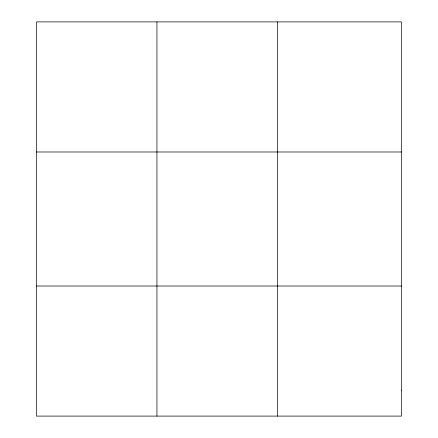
<?xml version="1.0" encoding="UTF-8"?>
<svg xmlns="http://www.w3.org/2000/svg" width="438" height="438" viewBox="0 0 438 438"><rect width="100%" height="100%" fill="white"/><g stroke="black" fill="none" stroke-linecap="round" stroke-linejoin="round"><path stroke-width="0.66" d="M156.946 21.9L156.946 416.1M277.407 21.9L277.407 416.1M36.485 151.986L401.515 151.986M36.485 286.014L401.515 286.014M401.515 390.083L401.515 416.1L36.485 416.1L36.485 21.9L401.515 21.9L401.515 390.083"/></g></svg>
